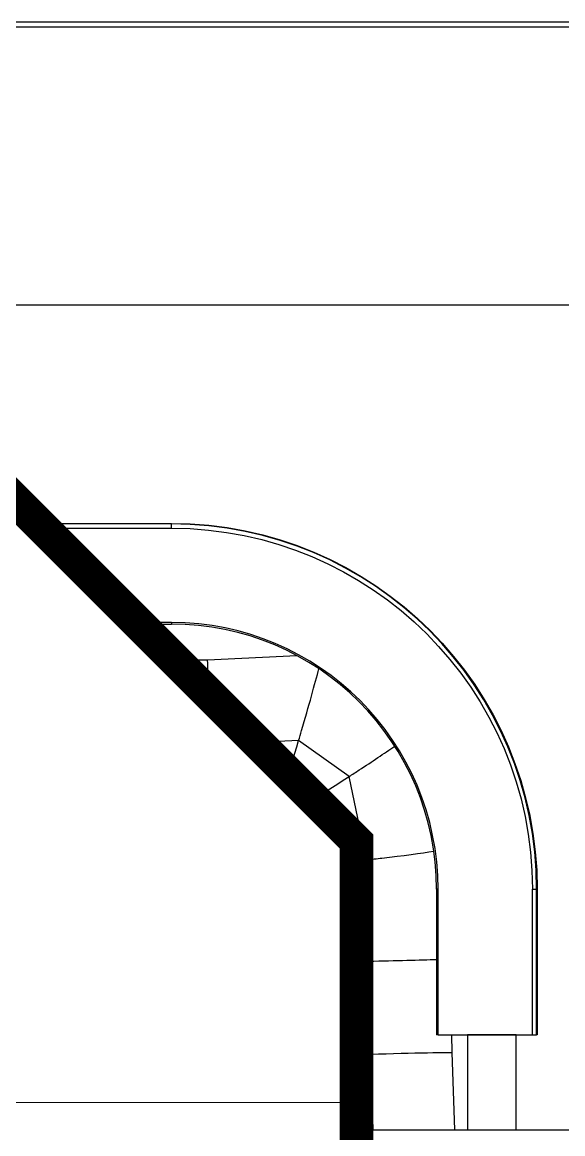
# Model space of a CAD drawing. Header units: millimetres. Extents: x -107267 to 109426, y -98906 to 83910.
# Drawn here: x 60291 to 60574, y 3537 to 4117 of the extents above; entities that cross this region are included whole.
import ezdxf
from ezdxf.enums import TextEntityAlignment as Align

# ---------------------------------------------------------------- set-up
doc = ezdxf.new("R2010")
doc.units = ezdxf.units.MM
doc.layers.add('00_m3g_spda.capt_novo', color=5, linetype='Continuous', lineweight=9)
for name, color, linetype in [('Top (Plan) View-HVACG_dwg', 254, 'Continuous'), ('Top (Plan) View-Paredes', 254, 'Continuous'), ('Top (Plan) View-Pisos', 254, 'Continuous'), ('Top (Plan) View-Quadro estrutural', 255, 'Continuous')]:
    doc.layers.add(name, color=color, linetype=linetype)
doc.styles.add('ARIAL', font='arial.ttf')

# ---------------------------------------------------------------- blocks, each defined once
blk = doc.blocks.new('*U231')
at = {"layer": 'Top (Plan) View-Pisos', "color": 0, "linetype": 'ByBlock', "lineweight": -2}
blk.add_line((161903.84, 165319.22), (158368.84, 165319.22), dxfattribs=at)
blk = doc.blocks.new('*U232')
at = {"layer": 'Top (Plan) View-HVACG_dwg', "color": 0, "linetype": 'ByBlock', "lineweight": -2}
for p, q in [((159298.44, 165057.19), (159298.44, 165057.48)), ((159298.44, 165057.48), (159374.64, 165057.48)), ((159298.44, 165057.19), (159298.44, 165054.99)), ((159374.64, 165057.19), (159298.44, 165057.19)), ((159298.44, 165054.99), (159298.44, 165005.74)), ((159298.44, 165054.99), (159374.64, 165054.99)), ((159374.64, 165057.48), (159374.64, 165057.19)), ((159374.64, 165054.99), (159374.64, 165057.19)), ((159298.44, 165046.52), (158793.92, 165046.52)), ((159298.44, 165021.12), (159298.44, 165046.52)), ((159298.44, 165021.12), (158793.92, 165021.12)), ((159298.44, 165004.94), (159298.44, 165005.74)), ((159374.64, 165005.74), (159298.44, 165005.74)), ((159298.44, 165004.94), (159374.64, 165004.94)), ((159374.64, 165005.74), (159374.64, 165004.94)), ((159260.44, 164993.31), (159306.44, 164990.38)), ((159306.44, 164990.38), (159349.34, 164986.23)), ((159349.34, 164986.23), (159393.47, 164986.22)), ((159393.47, 164986.22), (159440.12, 164988.47)), ((159302.16, 164946.18), (159257.8, 164949)), ((159346.69, 164941.88), (159302.16, 164946.18)), ((159441.01, 164944.1), (159394.67, 164941.86)), ((159467.37, 164925.27), (159441.01, 164944.1)), ((159298.44, 164937.31), (159298.44, 164938.11)), ((159298.44, 164938.11), (159374.64, 164938.11)), ((159394.67, 164941.86), (159346.69, 164941.88)), ((159374.64, 164938.11), (159374.64, 164937.31)), ((159298.44, 164937.31), (159298.44, 164888.06)), ((159298.44, 164937.31), (159374.64, 164937.31)), ((159298.44, 164921.92), (158793.92, 164921.92)), ((159298.44, 164896.52), (159298.44, 164921.92)), ((159476.52, 164881.78), (159467.37, 164925.27)), ((159429.21, 164912.86), (159430.72, 164912.93)), ((159431.24, 164912.55), (159430.27, 164911.58)), ((159430.71, 164912.93), (159437.91, 164907.78)), ((159433.44, 164907.36), (159435.55, 164909.47)), ((159437.89, 164907.8), (159440.85, 164893.74)), ((159298.44, 164892.75), (158777.36, 164892.75)), ((158793.92, 164896.52), (159298.44, 164896.52)), ((159298.44, 164888.06), (159298.44, 164885.85)), ((159374.64, 164888.06), (159298.44, 164888.06)), ((159298.44, 164885.57), (159298.44, 164885.85)), ((159374.64, 164885.85), (159298.44, 164885.85)), ((159298.44, 164885.57), (159374.64, 164885.57)), ((159374.64, 164885.85), (159374.64, 164888.06)), ((159374.64, 164885.85), (159374.64, 164885.57)), ((159382.18, 164884.01), (159370.93, 164872.75)), ((159477.74, 164828.88), (159476.52, 164881.78)), ((159390.93, 164740.72), (159390.93, 164876.4)), ((158777.95, 164872.75), (159370.93, 164872.75)), ((159370.93, 164872.75), (159370.93, 164740.72)), ((159393.97, 164866.52), (159393.68, 164866.52)), ((159393.68, 164866.52), (159393.68, 164790.32)), ((159393.97, 164866.52), (159396.17, 164866.52)), ((159393.97, 164790.32), (159393.97, 164866.52)), ((159396.17, 164790.32), (159396.17, 164866.52)), ((159446.23, 164866.52), (159445.42, 164866.52)), ((159445.42, 164790.32), (159445.42, 164866.52)), ((159446.23, 164866.52), (159446.23, 164790.32)), ((159513.85, 164866.52), (159513.05, 164866.52)), ((159513.05, 164866.52), (159513.05, 164790.32)), ((159513.85, 164790.32), (159513.85, 164866.52)), ((159563.1, 164866.52), (159565.31, 164866.52)), ((159563.1, 164790.32), (159563.1, 164866.52)), ((159565.59, 164866.52), (159565.31, 164866.52)), ((159565.31, 164790.32), (159565.31, 164866.52)), ((159565.59, 164866.52), (159565.59, 164790.32)), ((158718.73, 164846.72), (159297.04, 164846.72)), ((159297.04, 164846.72), (159318.84, 164824.92)), ((159478.72, 164780.35), (159477.74, 164828.88)), ((159318.84, 164824.92), (159318.84, 164740.72)), ((159393.97, 164790.32), (159393.68, 164790.32)), ((159393.97, 164790.32), (159396.17, 164790.32)), ((159396.17, 164790.32), (159445.42, 164790.32)), ((159430.04, 164790.32), (159404.64, 164790.32)), ((159404.64, 164790.32), (159404.64, 164740.72)), ((159430.04, 164790.32), (159430.04, 164740.72)), ((159446.23, 164790.32), (159445.42, 164790.32)), ((159445.88, 164790.32), (159446.1, 164779.3)), ((159513.85, 164790.32), (159513.05, 164790.32)), ((159513.85, 164790.32), (159563.1, 164790.32)), ((159520.89, 164790.32), (159521.08, 164781.23)), ((159554.64, 164790.32), (159529.24, 164790.32)), ((159529.24, 164790.32), (159529.24, 164740.72)), ((159554.64, 164740.72), (159554.64, 164790.32)), ((159563.1, 164790.32), (159565.31, 164790.32)), ((159565.59, 164790.32), (159565.31, 164790.32)), ((159521.08, 164781.23), (159522.34, 164740.72)), ((159446.1, 164779.3), (159447.3, 164740.72)), ((159479.96, 164740.72), (159478.72, 164780.35))]:
    blk.add_line(p, q, dxfattribs=at)
at = {"layer": 'Top (Plan) View-HVACG_dwg', "color": 0, "linetype": 'ByBlock', "lineweight": -2, "extrusion": (0, 0, -1)}
for centre, radius, end in [((-159374.64, 164866.52), 190.95, 180), ((-159374.64, 164866.52), 188.47, 180), ((-159374.64, 164866.52), 71.59, 180), ((-159374.64, 164866.52), 70.79, 180), ((-159206.54, 164734.42), 107.3, 176.63401)]:
    blk.add_arc(centre, radius, 90, end, dxfattribs=at)
at = {"layer": 'Top (Plan) View-HVACG_dwg', "color": 0, "linetype": 'ByBlock', "lineweight": -2}
for radius in [190.67, 139.21, 138.41, 21.53, 19.33, 19.05]:
    blk.add_arc((159374.64, 164866.52), radius, 0, 90, dxfattribs=at)
at = {"layer": 'Top (Plan) View-HVACG_dwg', "color": 0, "linetype": 'ByBlock', "lineweight": -2, "extrusion": (0, 0, -1)}
for centre, major_axis, ratio, start_param, end_param in [((159303.44, 164952.99), (2.99, 37.39), 0.019786, -1.755713, 0.000325), ((159347.53, 164948.73), (-1.81, -37.5), 0.013697, 1.707403, 3.140934), ((159347.53, 164948.73), (1.81, 37.5), 0.013697, -1.75538, -1.434189), ((159303.44, 164952.99), (2.99, 37.39), 0.019786, 4.301341, 4.527472), ((159347.53, 164948.73), (-1.81, -37.5), 0.013697, 1.282934, 1.386213), ((159483.59, 164780.26), (37.49, 0.96), 0.005746, -1.700899, -0.000032)]:
    blk.add_ellipse(centre, major_axis=major_axis, ratio=ratio, start_param=start_param, end_param=end_param, dxfattribs=at)
at = {"layer": 'Top (Plan) View-HVACG_dwg', "color": 0, "linetype": 'ByBlock', "lineweight": -2}
for centre, major_axis, ratio, start_param, end_param in [((159394.37, 164948.72), (-0.9, 37.5), 0.003879, -1.146482, -0.000094), ((159441.91, 164951.01), (-11.2, -38.08), 0.027834, 1.533403, 2.510826), ((159394.37, 164948.72), (-0.9, 37.5), 0.003879, -1.754816, -1.146482), ((159441.91, 164951.01), (11.2, 38.08), 0.027832, -1.745242, -1.608178), ((159441.91, 164951.01), (-11.2, -38.08), 0.027834, 0.009665, 1.396348), ((159394.37, 164948.72), (-0.9, 37.5), 0.003879, -1.939523, -1.754816), ((159471.58, 164929.82), (-33.68, -22.02), 0.037911, 1.578246, 2.168003), ((159471.58, 164929.82), (33.69, 22.02), 0.037911, -1.720805, -1.563348), ((159471.58, 164929.82), (-33.68, -22.02), 0.037911, 0.014774, 1.420787), ((159481.35, 164883.37), (-37.41, -4.33), 0.027436, 1.652662, 2.51101), ((159481.35, 164883.37), (-37.41, -4.33), 0.027436, 0.251017, 1.438097), ((159481.35, 164883.37), (37.41, 4.33), 0.027437, -1.703493, -1.488935), ((159482.59, 164829.38), (37.49, 0.81), 0.010578, -2.896435, -1.700945), ((159482.59, 164829.38), (37.49, 0.81), 0.010578, -1.700945, -0.622763)]:
    blk.add_ellipse(centre, major_axis=major_axis, ratio=ratio, start_param=start_param, end_param=end_param, dxfattribs=at)
at = {"layer": 'Top (Plan) View-HVACG_dwg', "color": 0, "linetype": 'ByBlock', "lineweight": -2, "extrusion": (2.76098e-16, -1.2995e-14, -1)}
blk.add_ellipse((159483.59, 164780.26), major_axis=(37.49, 0.96), ratio=0.005746, start_param=3.141561, end_param=4.582286, dxfattribs=at)
blk = doc.blocks.new('*U235')
at = {"layer": 'Top (Plan) View-Quadro estrutural', "color": 0, "linetype": 'ByBlock', "lineweight": -2}
for p, q in [((161903.84, 165316.72), (158368.84, 165316.72)), ((158368.84, 165171.72), (161903.84, 165171.72))]:
    blk.add_line(p, q, dxfattribs=at)
blk = doc.blocks.new('*U243')
at = {"layer": 'Top (Plan) View-Paredes', "color": 0, "linetype": 'ByBlock', "lineweight": -2}
blk.add_line((157594.84, 164740.72), (162796.34, 164740.72), dxfattribs=at)
blk = doc.blocks.new('M3G_P_PONTOS DESC')
blk.add_wipeout([(-1.5519, 3.7465), (-3.7465, 1.5519), (-3.7465, -1.5519), (-1.5519, -3.7465), (1.5519, -3.7465), (3.7465, -1.5519), (3.7465, 1.5519), (1.5519, 3.7465)])
blk.add_wipeout([(-3.7465, 1.5519), (-3.7465, -1.5519), (-1.5519, -3.7465), (1.5519, -3.7465), (3.7465, -1.5519), (3.7465, 1.5519), (1.5519, 3.7465), (-1.5519, 3.7465)])
blk.add_line((-3.7465, 0), (3.7465, 0))
at = {"const_width": 0.2}
blk.add_lwpolyline([(3.7465, 1.5519), (1.5519, 3.7465), (-1.5519, 3.7465), (-3.7465, 1.5519), (-3.7465, -1.5519), (-1.5519, -3.7465), (1.5519, -3.7465), (3.7465, -1.5519)], close=True, dxfattribs=at)
at = {"style": 'ARIAL'}
for tag, height, p in [('PREDIO', 2.3, (0, 0.7041)), ('PONTO', 2, (0, -2.6389))]:
    blk.add_attdef(tag, text='', height=height, dxfattribs=at).set_placement(p, align=Align.CENTER)

msp = doc.modelspace()

# ---------------------------------------------------------------- block references
at = {"layer": 'Top (Plan) View-HVACG_dwg'}
msp.add_blockref('*U232', (-99005.44, -161201.97), dxfattribs=at)
at = {"layer": 'Top (Plan) View-Paredes'}
msp.add_blockref('*U243', (-99005.44, -161201.97), dxfattribs=at)
at = {"layer": 'Top (Plan) View-Pisos'}
msp.add_blockref('*U231', (-99005.44, -161201.97), dxfattribs=at)
at = {"layer": 'Top (Plan) View-Quadro estrutural'}
msp.add_blockref('*U235', (-99005.44, -161201.97), dxfattribs=at)

# ---------------------------------------------------------------- next in the draw order: block references
at = {"layer": '00_m3g_spda.capt_novo', "xscale": 87.84732026491085, "yscale": 87.84732026491085, "zscale": 87.84732026491085}
msp.add_blockref('M3G_P_PONTOS DESC', (60136.73, 3553.03), dxfattribs=at)

doc.saveas('drawing.dxf')
